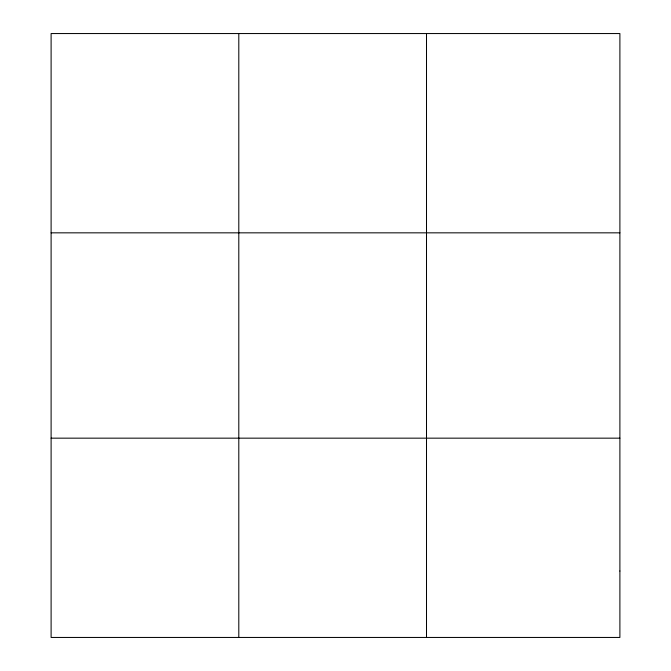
<?xml version="1.0" encoding="UTF-8"?>
<svg xmlns="http://www.w3.org/2000/svg" width="671" height="671" viewBox="0 0 671 671"><rect width="100%" height="100%" fill="white"/><g stroke="black" fill="none" stroke-linecap="round" stroke-linejoin="round"><path stroke-width="1.01" d="M238.801 33.55L238.801 637.45M426.504 33.55L426.504 637.45M51.105 232.837L619.895 232.837M51.105 438.163L619.895 438.163M619.895 571.021L619.895 637.45L51.105 637.45L51.105 33.55L619.895 33.55L619.895 571.021"/></g></svg>
